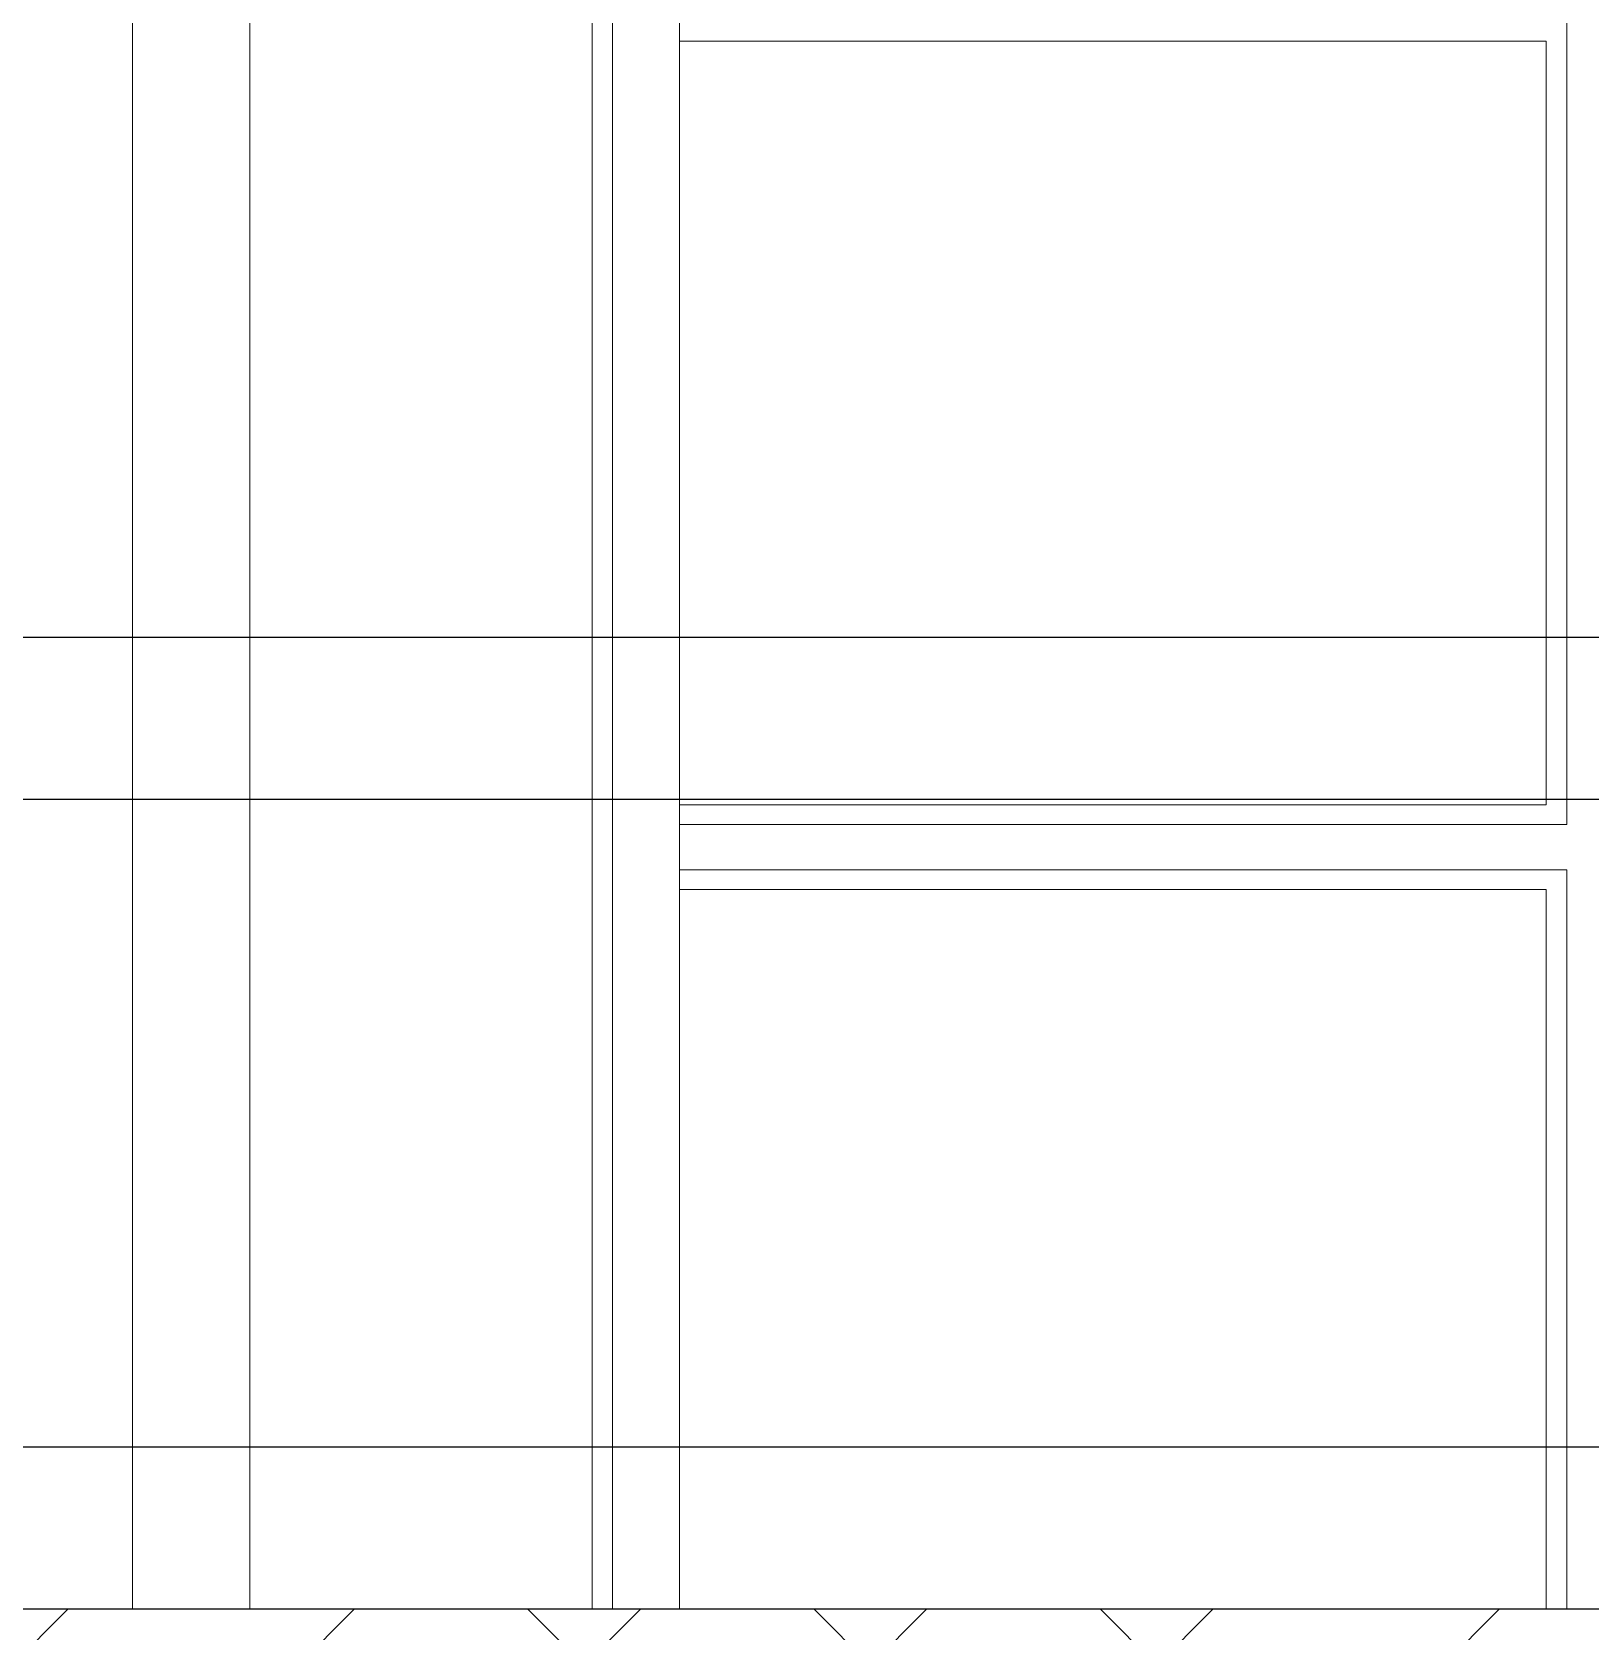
# Model space of a CAD drawing. Header units: inches. Extents: x -10117506 to -5032697, y -6529230 to -3254494.
# Drawn here: x -5046149.68 to -5046130.44, y -3258468.29 to -3258448.54 of the extents above; entities that cross this region are included whole.
import ezdxf

# ---------------------------------------------------------------- set-up
doc = ezdxf.new("R2010")
doc.units = ezdxf.units.IN
doc.header["$LTSCALE"] = 2
doc.header["$MEASUREMENT"] = 0
doc.layers.get('0').update_dxf_attribs({"linetype": 'CONTINUOUS'})
doc.layers.add('window', color=4, linetype='CONTINUOUS', lineweight=13)

msp = doc.modelspace()

# ---------------------------------------------------------------- hatches: boundary and pattern name
at = {"ltscale": 0.5}
h = msp.add_hatch(dxfattribs=at)
h.set_pattern_fill('ANSI38', color=256, scale=20, style=0)
h.set_pattern_definition([(45, (11646.984, 5942.773), (-1.767766953, 1.767766953), []), (135, (11646.984, 5942.773), (-5.3033008589, 1.767766953), [6.25, -3.75])])
h.paths.add_polyline_path([(-5046522.566, -3258468.014), (-5046522.566, -3258484.014), (-5046471.7, -3258484.014), (-5046471.7, -3258468.014)])
h.paths.add_polyline_path([(-5046471.7, -3258484.014), (-5046340.439, -3258484.014), (-5046340.439, -3258468.014), (-5046471.7, -3258468.014)])
h.paths.add_polyline_path([(-5046098.439, -3258468.014), (-5046331.439, -3258468.014), (-5046331.439, -3258484.014), (-5046098.439, -3258484.014)])

# ---------------------------------------------------------------- linework, layer by layer
for p, q in [((-5046522.566, -3258456.014), (-5046098.439, -3258456.014)), ((-5046522.566, -3258458.014), (-5046098.439, -3258458.014)), ((-5046522.566, -3258466.014), (-5046098.439, -3258466.014)), ((-5046522.566, -3258468.014), (-5046098.439, -3258468.014))]:
    msp.add_line(p, q, dxfattribs=at)
at = {"layer": 'window'}
for p, q in [((-5046148.439, -3258468.014), (-5046148.439, -3258400.014)), ((-5046146.993, -3258468.014), (-5046146.993, -3258401.596)), ((-5046142.511, -3258405.944), (-5046142.511, -3258468.014)), ((-5046141.683, -3258468.014), (-5046141.683, -3258406.747)), ((-5046142.763, -3258468.014), (-5046142.763, -3258445.765)), ((-5046130.727, -3258458.328), (-5046130.727, -3258448.41)), ((-5046130.979, -3258448.655), (-5046141.683, -3258448.655)), ((-5046130.979, -3258448.655), (-5046130.979, -3258458.084)), ((-5046130.979, -3258458.084), (-5046141.683, -3258458.084)), ((-5046141.683, -3258458.328), (-5046130.727, -3258458.328)), ((-5046130.727, -3258458.887), (-5046141.683, -3258458.887)), ((-5046130.727, -3258468.014), (-5046130.727, -3258458.887)), ((-5046130.979, -3258459.132), (-5046141.683, -3258459.132)), ((-5046130.979, -3258459.132), (-5046130.979, -3258468.014))]:
    msp.add_line(p, q, dxfattribs=at)

doc.saveas('drawing.dxf')
